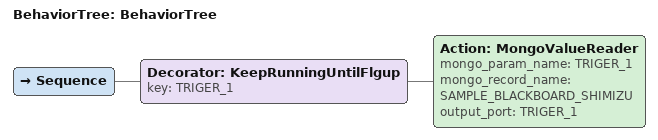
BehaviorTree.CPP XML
<?xml version="1.0"?>
<root main_tree_to_execute="BehaviorTree">
    <BehaviorTree ID="BehaviorTree">
        <Sequence>
            <Decorator ID="KeepRunningUntilFlgup" key="TRIGER_1">
                <Action ID="MongoValueReader" mongo_param_name="TRIGER_1" mongo_record_name="SAMPLE_BLACKBOARD_SHIMIZU" output_port="TRIGER_1"/>
            </Decorator>
        </Sequence>
    </BehaviorTree>
</root>
